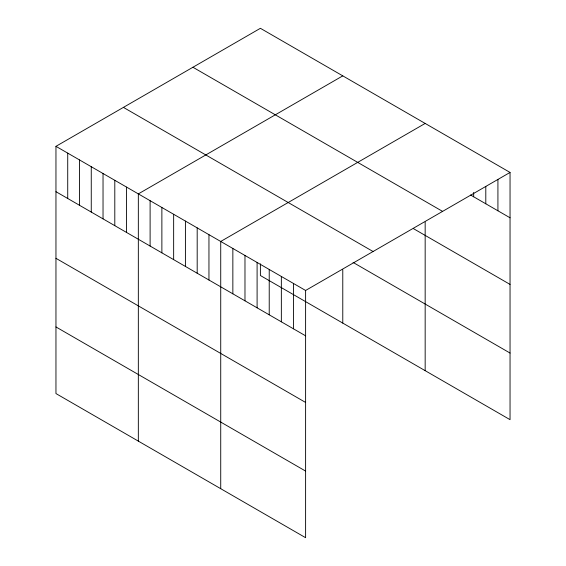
<?xml version="1.0" encoding="UTF-8"?>
<svg xmlns="http://www.w3.org/2000/svg" width="566" height="566" viewBox="0 0 566 566"><rect width="100%" height="100%" fill="white"/><g stroke="black" fill="none" stroke-linecap="round" stroke-linejoin="round"><path stroke-width="0.85" d="M55.956 146.332L305.605 290.471L305.605 537.7L55.956 393.561L55.956 146.332L260.395 28.3L510.044 172.439L510.044 419.668L260.395 275.529L260.395 263.869M342.777 75.865L138.337 193.897L138.337 441.126M425.165 123.43L220.726 241.463L220.726 488.691M305.605 290.471L510.044 172.439M470.636 195.037L510.044 217.79M192.928 67.248L442.584 211.387M413.399 228.607L510.044 284.408M123.416 107.384L373.072 251.516M353.078 262.419L510.044 353.05M55.956 191.69L305.605 335.822M55.956 258.308L305.605 402.44M55.956 326.943L305.605 471.082M497.924 179.387L497.924 210.793M485.798 186.341L485.798 203.788M473.671 192.426L473.671 196.784M425.165 222.077L425.165 370.659M342.777 269.798L342.777 323.094M293.478 283.467L293.478 328.825M281.352 276.47L281.352 321.821M269.225 269.466L269.225 314.823M257.098 262.468L257.098 307.819M244.979 255.464L244.979 300.822M232.852 248.467L232.852 293.818M208.953 234.671L208.953 280.021M197.187 227.872L197.187 273.229M185.415 221.08L185.415 266.43M173.649 214.281L173.649 259.638M161.876 207.489L161.876 252.839M150.11 200.697L150.11 246.047M126.572 187.105L126.572 232.456M114.799 180.306L114.799 225.664M103.033 173.514L103.033 218.865M91.26 166.715L91.26 212.073M79.495 159.923L79.495 205.274M67.722 153.131L67.722 198.482"/></g></svg>
